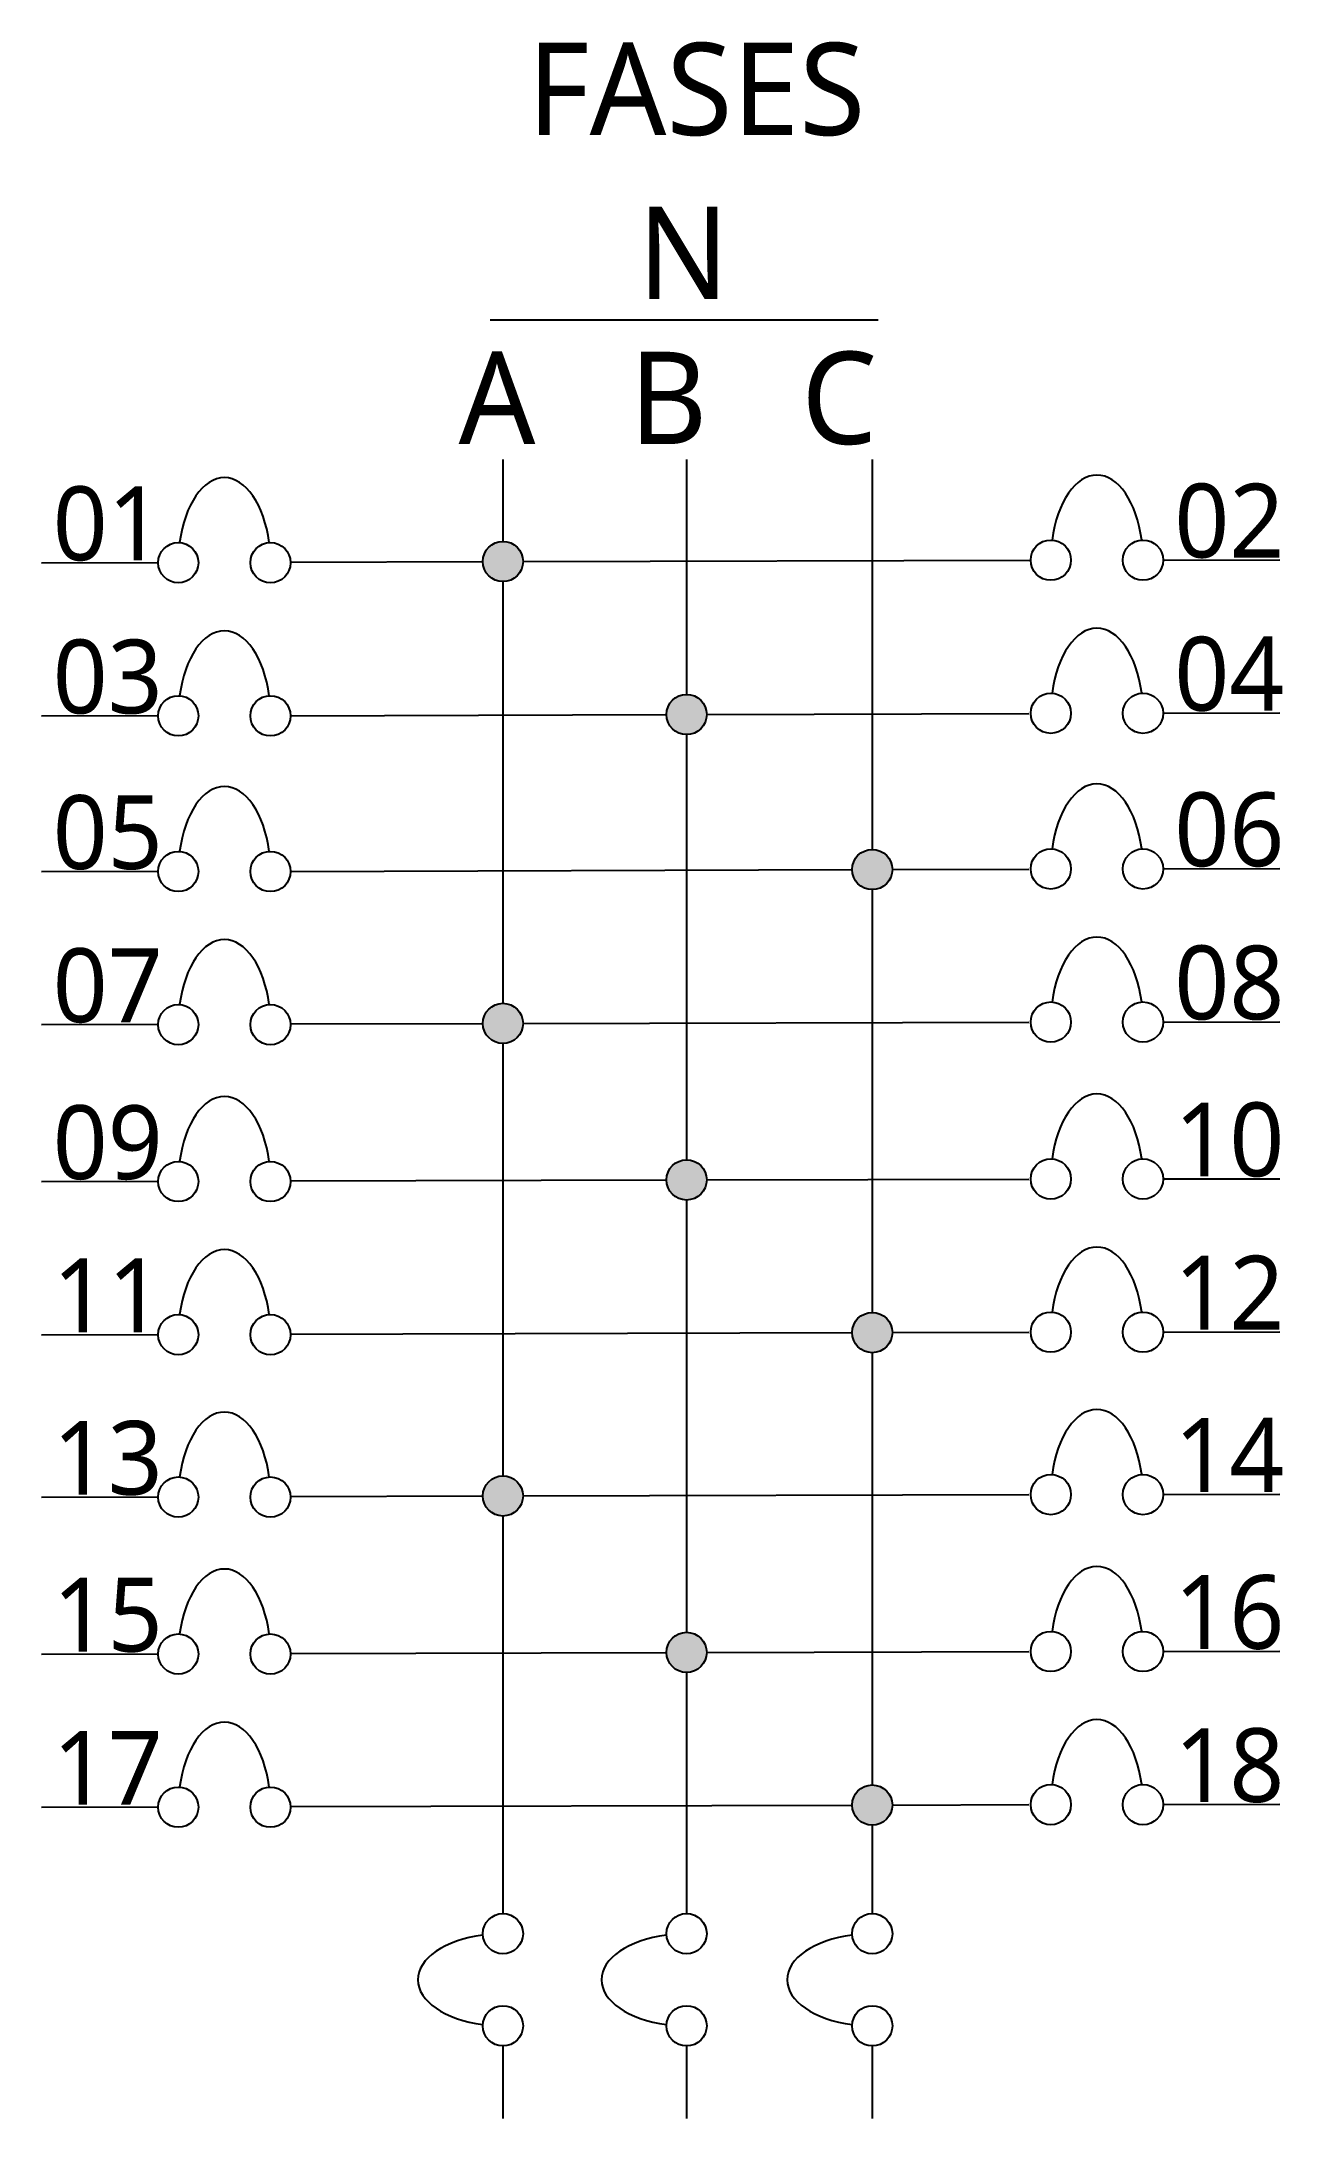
# Model space of a CAD drawing. Header units: millimetres. Extents: x -17.2 to 16.4, y -29 to 27.3.
import ezdxf

# ---------------------------------------------------------------- set-up
doc = ezdxf.new("R2010")
doc.units = ezdxf.units.MM

msp = doc.modelspace()

# ---------------------------------------------------------------- hatches: boundary and pattern name
h = msp.add_hatch(color=256)
h.dxf.hatch_style = 1
h.paths.add_polyline_path([(-4.202, 13.179, 1), (-5.292, 13.179, 1)])
h.paths.add_polyline_path([(-0.318, 9.034, 1), (0.772, 9.034, 1)])
h.paths.add_polyline_path([(5.8, 4.834, 1), (4.711, 4.834, 1)])
h.paths.add_polyline_path([(-4.202, 0.665, 1), (-5.292, 0.665, 1)])
h.paths.add_polyline_path([(0.772, -3.574, 1), (-0.318, -3.574, 1)])
h.paths.add_polyline_path([(5.8, -7.71, 1), (4.711, -7.71, 1)])
h = msp.add_hatch(color=256)
h.dxf.hatch_style = 1
h.paths.add_polyline_path([(-4.202, -12.136, 1), (-5.292, -12.136, 1)])
h.paths.add_polyline_path([(-0.318, -16.375, 1), (0.772, -16.375, 1)])
h.paths.add_polyline_path([(5.8, -20.511, 1), (4.711, -20.511, 1)])

# ---------------------------------------------------------------- linework, layer by layer
for p, q in [((-5.096, 19.729), (5.419, 19.729)), ((-4.747, 15.944), (-4.747, 13.724)), ((0.227, 15.944), (0.227, 9.579)), ((5.255, 15.944), (5.255, 5.379)), ((-17.244, 13.147), (-14.086, 13.155)), ((-10.499, 13.164), (-5.292, 13.178)), ((-4.202, 13.18), (9.547, 13.216)), ((13.134, 13.217), (16.293, 13.225)), ((-4.747, 12.634), (-4.747, 1.209)), ((-17.244, 8.998), (-14.086, 9.006)), ((-10.499, 8.998), (-0.318, 9.032)), ((0.772, 9.036), (9.501, 9.065)), ((13.134, 9.068), (16.293, 9.076)), ((0.227, 8.489), (0.227, -3.03)), ((-17.244, 4.781), (-14.086, 4.789)), ((-10.499, 4.781), (4.711, 4.832)), ((5.8, 4.836), (9.501, 4.848)), ((13.134, 4.852), (16.293, 4.86)), ((5.255, 4.289), (5.255, -7.165)), ((-17.244, 0.632), (-14.086, 0.641)), ((-10.499, 0.65), (-5.292, 0.663)), ((-4.202, 0.666), (9.501, 0.701)), ((13.134, 0.703), (16.293, 0.711)), ((-4.747, 0.12), (-4.747, -11.591)), ((-17.244, -3.619), (-14.086, -3.611)), ((-10.499, -3.602), (-0.318, -3.576)), ((0.772, -3.573), (9.501, -3.55)), ((13.134, -3.549), (16.293, -3.541)), ((0.227, -4.119), (0.227, -15.83)), ((-17.244, -7.768), (-14.086, -7.76)), ((-10.499, -7.751), (4.711, -7.712)), ((5.8, -7.709), (9.501, -7.699)), ((13.134, -7.698), (16.293, -7.69)), ((5.255, -8.255), (5.255, -19.966)), ((-17.244, -12.168), (-14.086, -12.16)), ((-10.499, -12.151), (-5.292, -12.138)), ((-4.202, -12.135), (9.501, -12.099)), ((13.134, -12.098), (16.293, -12.09)), ((-4.747, -12.681), (-4.747, -23.451)), ((-17.244, -16.42), (-14.086, -16.412)), ((-10.499, -16.403), (-0.318, -16.377)), ((0.772, -16.374), (9.501, -16.351)), ((13.134, -16.35), (16.293, -16.342)), ((0.227, -16.92), (0.227, -23.451)), ((-17.244, -20.569), (-14.086, -20.561)), ((-10.499, -20.552), (4.711, -20.512)), ((5.8, -20.51), (9.501, -20.5)), ((13.134, -20.499), (16.293, -20.49)), ((5.255, -21.056), (5.255, -23.451)), ((-4.747, -27.038), (-4.747, -29.002)), ((0.227, -27.038), (0.227, -29.002)), ((5.255, -27.038), (5.255, -29.002))]:
    msp.add_line(p, q)
for centre in [(-13.541, 13.147), (-11.044, 13.147), (-4.747, 13.179), (10.092, 13.216), (12.589, 13.216), (0.227, 9.034), (10.092, 9.067), (12.589, 9.067), (-13.541, 8.998), (-11.044, 8.998), (-13.541, 4.781), (-11.044, 4.781), (5.255, 4.834), (10.092, 4.85), (12.589, 4.85), (-13.541, 0.632), (-11.044, 0.632), (-4.747, 0.665), (10.092, 0.701), (12.589, 0.701), (-13.541, -3.619), (-11.044, -3.619), (0.227, -3.574), (10.092, -3.55), (12.589, -3.55), (-13.541, -7.768), (-11.044, -7.768), (5.255, -7.71), (10.092, -7.699), (12.589, -7.699), (-13.541, -12.168), (-11.044, -12.168), (-4.747, -12.136), (10.092, -12.099), (12.589, -12.099), (-13.541, -16.42), (-11.044, -16.42), (0.227, -16.375), (10.092, -16.351), (12.589, -16.351), (-13.541, -20.569), (-11.044, -20.569), (5.255, -20.511), (10.092, -20.5), (12.589, -20.5), (-4.747, -23.996), (0.227, -23.996), (5.255, -23.996), (-4.747, -26.493), (0.227, -26.493), (5.255, -26.493)]:
    msp.add_circle(centre, 0.545)
for centre, major_axis in [((-12.292, 13.147), (0, -2.304)), ((11.341, 13.216), (0, -2.304)), ((-12.292, 8.998), (0, -2.304)), ((11.341, 9.067), (0, -2.304)), ((-12.292, 4.781), (0, -2.304)), ((11.341, 4.85), (0, -2.304)), ((-12.292, 0.632), (0, -2.304)), ((11.341, 0.701), (0, -2.304)), ((-12.292, -3.619), (0, -2.304)), ((11.341, -3.55), (0, -2.304)), ((-12.292, -7.768), (0, -2.304)), ((11.341, -7.699), (0, -2.304)), ((-12.292, -12.168), (0, -2.304)), ((11.341, -12.099), (0, -2.304)), ((11.341, -16.351), (0, -2.304)), ((-12.292, -16.42), (0, -2.304)), ((-12.292, -20.569), (0, -2.304)), ((11.341, -20.5), (0, -2.304)), ((-4.747, -25.245), (2.304, 0)), ((0.227, -25.245), (2.304, 0)), ((5.255, -25.245), (2.304, 0))]:
    msp.add_ellipse(centre, major_axis=major_axis, ratio=0.541821, start_param=8.092133, end_param=10.757423)

# ---------------------------------------------------------------- texts
at = {"attachment_point": 1}
for s, width, heights, insert, char_height in [('{\\fSegoe UI|b0|i0|c0|p34;FASES}', 0.91431, [0], (-4.09, 27.231), 2.5), ('{\\fSegoe UI|b0|i0|c0|p34;N}', 0.91431, [0], (-1.101, 22.79), 2.5), ('{\\fSegoe UI|b0|i0|c0|p34;A   B   C}', 16.36611, [4.706], (-5.947, 18.863), 2.5), ('{\\fSegoe UI|b0|i0|c0|p34;01}', 0.91431, [0], (-16.941, 15.212), 2), ('{\\fSegoe UI|b0|i0|c0|p34;02}', 0.91431, [0], (13.438, 15.287), 2), ('{\\fSegoe UI|b0|i0|c0|p34;03}', 0.91431, [0], (-16.941, 11.063), 2), ('{\\fSegoe UI|b0|i0|c0|p34;04}', 0.91431, [0], (13.438, 11.138), 2), ('{\\fSegoe UI|b0|i0|c0|p34;05}', 0.91431, [0], (-16.941, 6.847), 2), ('{\\fSegoe UI|b0|i0|c0|p34;06}', 0.91431, [0], (13.438, 6.922), 2), ('{\\fSegoe UI|b0|i0|c0|p34;07}', 0.91431, [0], (-16.941, 2.698), 2), ('{\\fSegoe UI|b0|i0|c0|p34;08}', 0.91431, [0], (13.438, 2.773), 2), ('{\\fSegoe UI|b0|i0|c0|p34;09}', 0.91431, [0], (-16.941, -1.554), 2), ('{\\fSegoe UI|b0|i0|c0|p34;10}', 0.91431, [0], (13.438, -1.479), 2), ('{\\fSegoe UI|b0|i0|c0|p34;12}', 0.91431, [0], (13.438, -5.628), 2), ('{\\fSegoe UI|b0|i0|c0|p34;11}', 0.91431, [0], (-16.941, -5.703), 2), ('{\\fSegoe UI|b0|i0|c0|p34;13}', 0.91431, [0], (-16.941, -10.103), 2), ('{\\fSegoe UI|b0|i0|c0|p34;14}', 0.91431, [0], (13.438, -10.028), 2), ('{\\fSegoe UI|b0|i0|c0|p34;15}', 0.91431, [0], (-16.941, -14.355), 2), ('{\\fSegoe UI|b0|i0|c0|p34;16}', 0.91431, [0], (13.438, -14.28), 2), ('{\\fSegoe UI|b0|i0|c0|p34;17}', 0.91431, [0], (-16.941, -18.504), 2), ('{\\fSegoe UI|b0|i0|c0|p34;18}', 0.91431, [0], (13.438, -18.429), 2)]:
    msp.add_mtext_dynamic_manual_height_columns(s, width=width, gutter_width=12.5, heights=heights, dxfattribs=dict(at, insert=insert, char_height=char_height))

doc.saveas('drawing.dxf')
